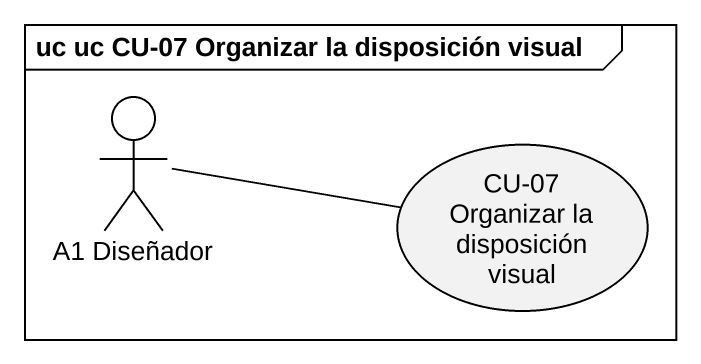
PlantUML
@startuml
mainframe uc uc CU-07 Organizar la disposición visual
actor "A1 Diseñador" as A1_Diseñador
usecase "CU-07 Organizar la disposición visual" as CU_07_Organizar_la
A1_Diseñador -right- CU_07_Organizar_la
@enduml
